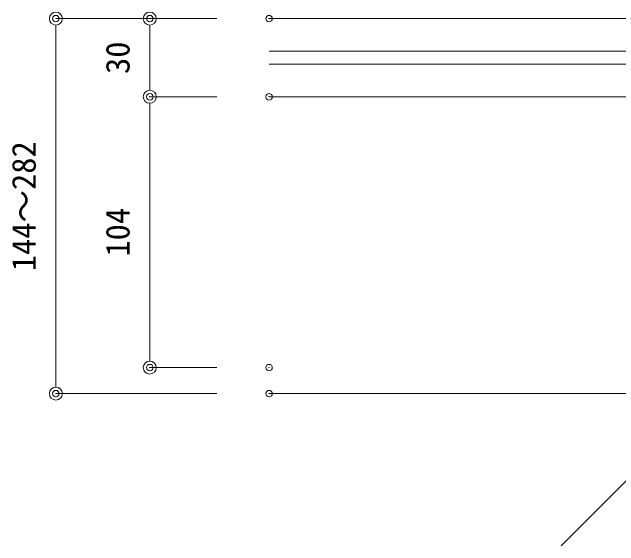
# Model space of a CAD drawing. Units: millimetres on the paper. Extents: x -420 to 420, y -297 to 297.
# Drawn here: x -322.76 to -276.14, y -51.55 to -10.56 of the extents above; entities that cross this region are included whole.
import ezdxf
from ezdxf.enums import TextEntityAlignment as Align

# ---------------------------------------------------------------- set-up
doc = ezdxf.new("R2010")
doc.units = ezdxf.units.MM
doc.header["$PDMODE"] = 32
doc.header["$PDSIZE"] = 0.5
for name, color, linetype, lineweight in [('0-0_0', 7, 'Continuous', 5), ('0-1_Defpoints', 7, 'Continuous', 18), ('0-7_0-A11-寸法_詳細', 5, 'Continuous', 18), ('0-8_A-E01-仕上太線', 4, 'Continuous', 18), ('0-A_A-C03-壁種別', 9, 'Continuous', 18)]:
    doc.layers.add(name, color=color, linetype=linetype, lineweight=lineweight)
doc.styles.add('ＭＳ ゴシック', font='')
doc.styles.get('ＭＳ ゴシック').set_extended_font_data('MS Gothic')

# ---------------------------------------------------------------- blocks, each defined once
blk = doc.blocks.new('_Dot')
at = {"layer": '0-0_0'}
blk.add_line((-0.5, 0), (-1, 0), dxfattribs=at)
for radius in [0.5, 0.25]:
    blk.add_circle((0, 0), radius, dxfattribs=at)
blk = doc.blocks.new('D46')
at = {"layer": '0-1_Defpoints'}
for p in [(117.484, 285.938), (108.322, 279.938), (117.484, 279.938)]:
    blk.add_point(p, dxfattribs=at)
at = {"layer": '0-7_0-A11-寸法_詳細'}
for p, q in [((113.484, 285.938), (108.322, 285.938)), ((108.322, 284.938), (108.322, 280.938)), ((113.484, 279.938), (108.322, 279.938))]:
    blk.add_line(p, q, dxfattribs=at)
for p, rotation in [((108.322, 285.938), 90), ((108.322, 279.938), 270)]:
    blk.add_blockref('_Dot', p, dxfattribs=dict(at, rotation=rotation))
at = {"layer": '0-7_0-A11-寸法_詳細', "color": 7, "style": 'ＭＳ ゴシック'}
blk.add_text('30', height=1.833, rotation=90, dxfattribs=at).set_placement((107.321, 281.688), align=Align.BOTTOM_LEFT)
blk = doc.blocks.new('D47')
at = {"layer": '0-1_Defpoints'}
for p in [(117.484, 279.938), (108.322, 259.138), (117.484, 259.138)]:
    blk.add_point(p, dxfattribs=at)
at = {"layer": '0-7_0-A11-寸法_詳細'}
for p, q in [((113.484, 279.938), (108.322, 279.938)), ((108.322, 278.938), (108.322, 260.138)), ((113.484, 259.138), (108.322, 259.138))]:
    blk.add_line(p, q, dxfattribs=at)
for p, rotation in [((108.322, 279.938), 90), ((108.322, 259.138), 270)]:
    blk.add_blockref('_Dot', p, dxfattribs=dict(at, rotation=rotation))
at = {"layer": '0-7_0-A11-寸法_詳細', "color": 7, "style": 'ＭＳ ゴシック'}
blk.add_text('104', height=1.833, rotation=90, dxfattribs=at).set_placement((107.321, 267.663), align=Align.BOTTOM_LEFT)
blk = doc.blocks.new('D51')
at = {"layer": '0-1_Defpoints'}
for p in [(117.484, 285.938), (101.108, 257.138), (117.484, 257.138)]:
    blk.add_point(p, dxfattribs=at)
at = {"layer": '0-7_0-A11-寸法_詳細'}
for p, q in [((113.484, 285.938), (101.108, 285.938)), ((101.108, 284.938), (101.108, 258.138)), ((113.484, 257.138), (101.108, 257.138))]:
    blk.add_line(p, q, dxfattribs=at)
for p, rotation in [((101.108, 285.938), 90), ((101.108, 257.138), 270)]:
    blk.add_blockref('_Dot', p, dxfattribs=dict(at, rotation=rotation))
at = {"layer": '0-7_0-A11-寸法_詳細', "color": 7, "style": 'ＭＳ ゴシック'}
blk.add_text('144～282', height=1.833, rotation=90, dxfattribs=at).set_placement((100.107, 266.538), align=Align.BOTTOM_LEFT)

msp = doc.modelspace()

# ---------------------------------------------------------------- linework, layer by layer
at = {"layer": '0-8_A-E01-仕上太線'}
for p, q in [((7.126, -11.062), (-303.016, -11.062)), ((7.126, -13.562), (-303.016, -13.562)), ((7.126, -14.562), (-303.016, -14.562)), ((7.126, -17.062), (-303.016, -17.062)), ((7.126, -39.862), (-303.016, -39.862))]:
    msp.add_line(p, q, dxfattribs=at)
at = {"layer": '0-A_A-C03-壁種別'}
msp.add_line((-280.57, -51.552), (-268.879, -39.862), dxfattribs=at)

# ---------------------------------------------------------------- block references
at = {"layer": '0-7_0-A11-寸法_詳細'}
for name in ['D51', 'D46', 'D47']:
    msp.add_blockref(name, (-420.5, -297), dxfattribs=at)

doc.saveas('drawing.dxf')
